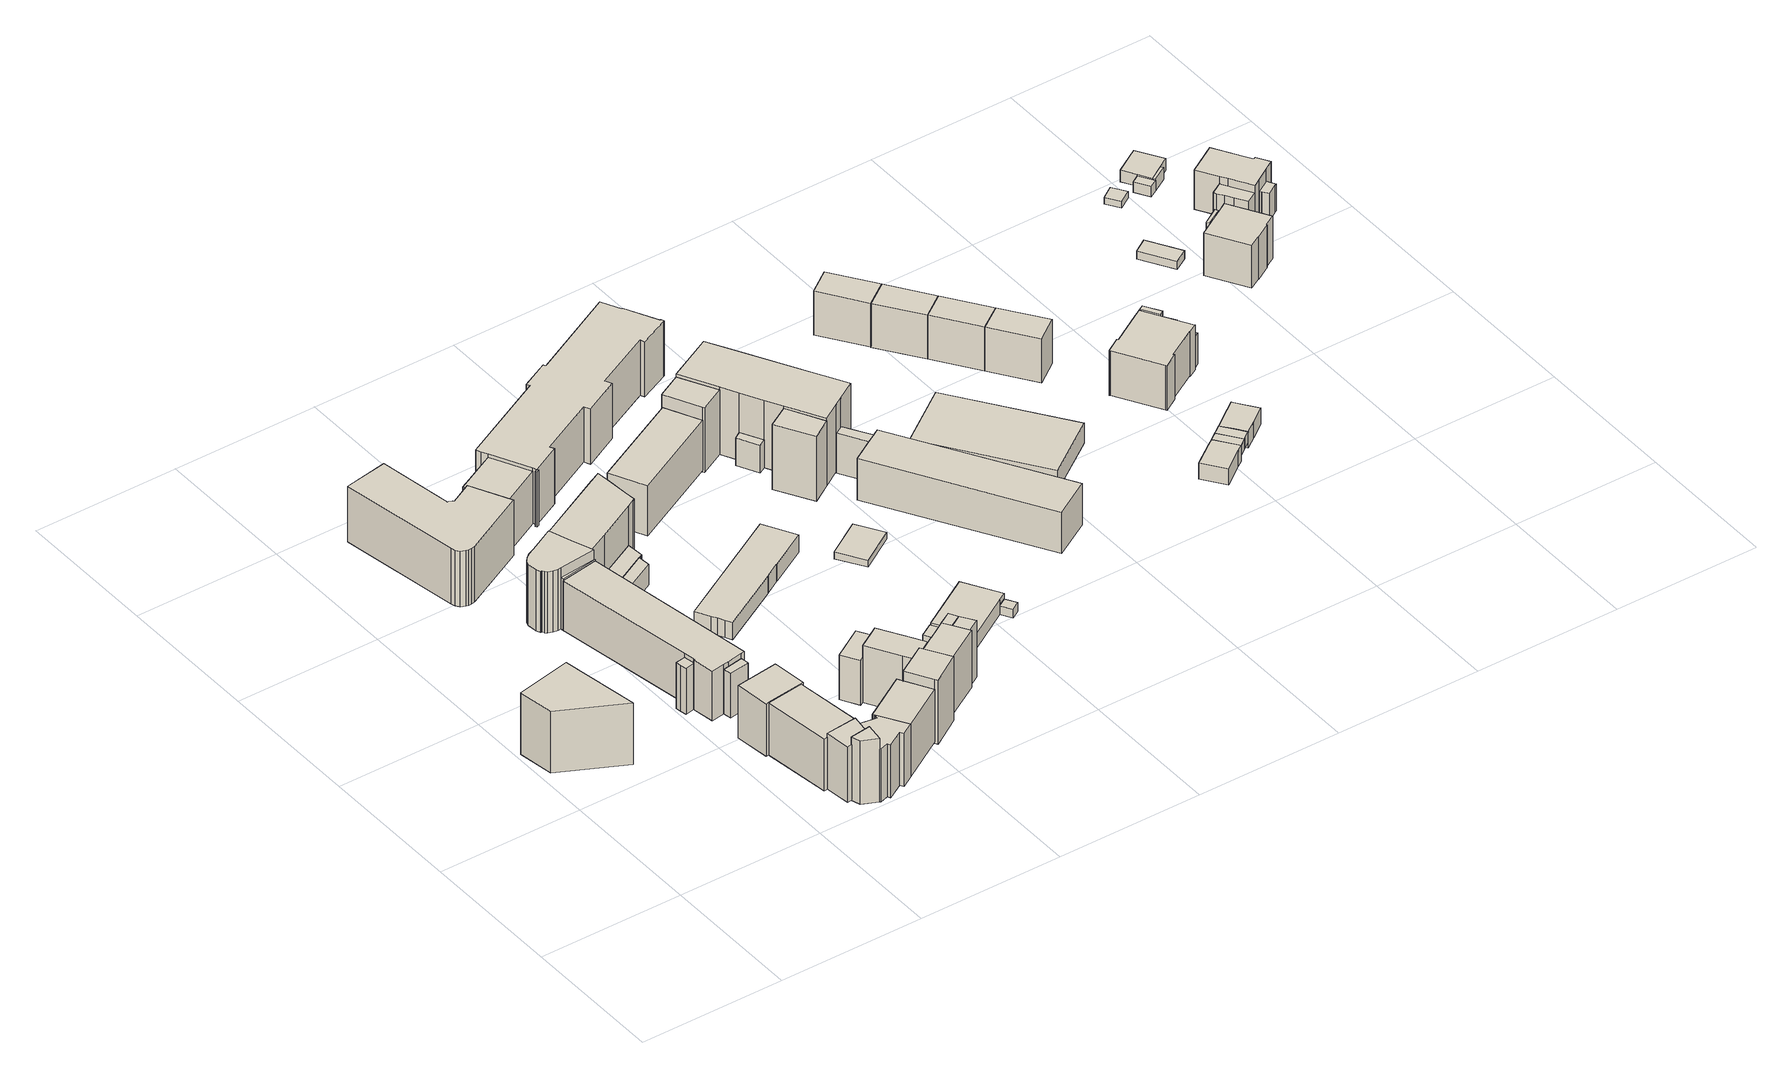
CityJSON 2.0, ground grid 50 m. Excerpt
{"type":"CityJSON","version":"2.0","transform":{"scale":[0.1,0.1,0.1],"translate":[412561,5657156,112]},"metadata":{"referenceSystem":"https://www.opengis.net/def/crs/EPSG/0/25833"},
"CityObjects":{
"building1":{"type":"Building","attributes":{"name":"Bürgerbüro Neustadt","Dachtyp_tdc":"tdcPolyFlatRoof","Gemeindeschluessel":14612000,"Dachneigung":0,"QualitaetDacherkennung":66,"Geometrietyp2DReferenz":"3000","measuredHeight":22.6,"function":"31001_3010","roofType":"1000"},"geometry":[{"type":"Solid","lod":"1","boundaries":[[[[0,1,2,3]],[[4,5,6,7]],[[3,5,4,0]],[[2,6,5,3]],[[1,7,6,2]],[[0,4,7,1]]]]}]},
"building2":{"type":"Building","attributes":{"Gemeindeschluessel":14612000,"Geometrietyp2DReferenz":"3000","function":"31001_9998","roofType":"9999"},"children":["building2-1","building2-2","building2-3"]},
"building2-1":{"type":"BuildingPart","attributes":{"Dachtyp_tdc":"tdcGableRoof","Dachneigung":35.95,"QualitaetDacherkennung":38,"Geometrietyp2DReferenz":"3000","measuredHeight":17.67,"roofType":"3100"},"parents":["building2"],"geometry":[{"type":"Solid","lod":"1","boundaries":[[[[8,9,10,11]],[[12,13,14,15]],[[11,13,12,8]],[[10,14,13,11]],[[9,15,14,10]],[[8,12,15,9]]]]}]},
"building2-2":{"type":"BuildingPart","attributes":{"Dachtyp_tdc":"tdcGableRoof","Dachneigung":37.04,"QualitaetDacherkennung":91,"Geometrietyp2DReferenz":"3000","measuredHeight":20.72,"roofType":"3100"},"parents":["building2"],"geometry":[{"type":"Solid","lod":"1","boundaries":[[[[16,17,18,19,20,21,22,23,24,25,26,27]],[[28,29,30,31,32,33,34,35,36,12,37,15]],[[27,29,28,16]],[[26,30,29,27]],[[25,31,30,26]],[[24,32,31,25]],[[23,33,32,24]],[[22,34,33,23]],[[21,35,34,22]],[[20,36,35,21]],[[19,12,36,20]],[[18,37,12,19]],[[17,15,37,18]],[[16,28,15,17]]]]}]},
"building2-3":{"type":"BuildingPart","attributes":{"Dachtyp_tdc":"tdcGableRoof","Dachneigung":38.49,"QualitaetDacherkennung":58,"Geometrietyp2DReferenz":"3000","measuredHeight":17.67,"roofType":"3100"},"parents":["building2"],"geometry":[{"type":"Solid","lod":"1","boundaries":[[[[38,39,40,41,42,43,44]],[[45,46,47,31,48,30,29]],[[44,46,45,38]],[[43,47,46,44]],[[42,31,47,43]],[[41,48,31,42]],[[40,30,48,41]],[[39,29,30,40]],[[38,45,29,39]]]]}]},
"building3":{"type":"Building","attributes":{"name":"Generalzolldirektion Service-Center Dresden","Gemeindeschluessel":14612000,"Geometrietyp2DReferenz":"3000","function":"31001_3010","roofType":"9999"},"children":["building3-1","building3-2","building3-3","building3-4","building3-5","building3-6"]},
"building3-1":{"type":"BuildingPart","attributes":{"Dachtyp_tdc":"tdcPolyFlatRoof","Dachneigung":0,"QualitaetDacherkennung":36,"Geometrietyp2DReferenz":"3000","measuredHeight":19.35,"roofType":"1000"},"parents":["building3"],"geometry":[{"type":"Solid","lod":"1","boundaries":[[[[49,50,51,52,53,54,55,56,57,58]],[[59,60,61,62,63,64,65,66,67,68]],[[58,60,59,49]],[[57,61,60,58]],[[56,62,61,57]],[[55,63,62,56]],[[54,64,63,55]],[[53,65,64,54]],[[52,66,65,53]],[[51,67,66,52]],[[50,68,67,51]],[[49,59,68,50]]]]}]},
"building3-2":{"type":"BuildingPart","attributes":{"Dachtyp_tdc":"tdcPolyFlatRoof","Dachneigung":0,"QualitaetDacherkennung":64,"Geometrietyp2DReferenz":"3000","measuredHeight":19.29,"roofType":"1000"},"parents":["building3"],"geometry":[{"type":"Solid","lod":"1","boundaries":[[[[69,70,71,72]],[[73,74,75,76]],[[72,74,73,69]],[[71,75,74,72]],[[70,76,75,71]],[[69,73,76,70]]]]}]},
"building3-3":{"type":"BuildingPart","attributes":{"Dachtyp_tdc":"tdcHipRoof","Dachneigung":21.98,"QualitaetDacherkennung":13,"Geometrietyp2DReferenz":"3000","measuredHeight":22.04,"roofType":"3200"},"parents":["building3"],"geometry":[{"type":"Solid","lod":"1","boundaries":[[[[77,78,79,80]],[[81,82,83,84]],[[80,82,81,77]],[[79,83,82,80]],[[78,84,83,79]],[[77,81,84,78]]]]}]},
"building3-4":{"type":"BuildingPart","attributes":{"Dachtyp_tdc":"tdcFreeFormRoof","Dachneigung":44.46,"QualitaetDacherkennung":22,"Geometrietyp2DReferenz":"3000","measuredHeight":24.82,"roofType":"5000"},"parents":["building3"],"geometry":[{"type":"Solid","lod":"1","boundaries":[[[[85,86,87,88]],[[81,62,89,90]],[[88,62,81,85]],[[87,89,62,88]],[[86,90,89,87]],[[85,81,90,86]]]]}]},
"building3-5":{"type":"BuildingPart","attributes":{"Dachtyp_tdc":"tdcPolyFlatRoof","Dachneigung":0,"QualitaetDacherkennung":72,"Geometrietyp2DReferenz":"3000","measuredHeight":19.22,"roofType":"1000"},"parents":["building3"],"geometry":[{"type":"Solid","lod":"1","boundaries":[[[[91,92,93,94]],[[95,96,97,98]],[[94,96,95,91]],[[93,97,96,94]],[[92,98,97,93]],[[91,95,98,92]]]]}]},
"building3-6":{"type":"BuildingPart","attributes":{"Dachtyp_tdc":"tdcPolyFlatRoof","Dachneigung":0,"QualitaetDacherkennung":60,"Geometrietyp2DReferenz":"3000","measuredHeight":19.32,"roofType":"1000"},"parents":["building3"],"geometry":[{"type":"Solid","lod":"1","boundaries":[[[[99,100,101,102]],[[103,104,105,66]],[[102,104,103,99]],[[101,105,104,102]],[[100,66,105,101]],[[99,103,66,100]]]]}]},
"building4":{"type":"Building","attributes":{"Dachtyp_tdc":"tdcFreeFormRoof","Gemeindeschluessel":14612000,"Dachneigung":13.2,"QualitaetDacherkennung":61,"Geometrietyp2DReferenz":"3000","measuredHeight":21.51,"function":"31001_9998","roofType":"5000"},"geometry":[{"type":"Solid","lod":"1","boundaries":[[[[106,107,108,109,110,111,112,113,114,115,116,117,118,119,120]],[[121,122,123,124,125,126,127,128,129,130,131,132,133,134,135]],[[120,122,121,106]],[[119,123,122,120]],[[118,124,123,119]],[[117,125,124,118]],[[116,126,125,117]],[[115,127,126,116]],[[114,128,127,115]],[[113,129,128,114]],[[112,130,129,113]],[[111,131,130,112]],[[110,132,131,111]],[[109,133,132,110]],[[108,134,133,109]],[[107,135,134,108]],[[106,121,135,107]]]]}]},
"building5":{"type":"Building","attributes":{"Gemeindeschluessel":14612000,"Geometrietyp2DReferenz":"3000","function":"31001_9998","roofType":"9999"},"children":["building5-1","building5-2","building5-3","building5-4","building5-5"]},
"building5-1":{"type":"BuildingPart","attributes":{"Dachtyp_tdc":"tdcFreeFormRoof","Dachneigung":33.37,"QualitaetDacherkennung":7,"Geometrietyp2DReferenz":"3000","measuredHeight":23.67,"roofType":"5000"},"parents":["building5"],"geometry":[{"type":"Solid","lod":"1","boundaries":[[[[136,137,138,139,140,141,142,143,144,145,146,147,148,149,150,151,152,153,154]],[[155,156,157,158,159,160,161,162,163,164,165,166,167,168,169,170,171,172,173]],[[154,156,155,136]],[[153,157,156,154]],[[152,158,157,153]],[[151,159,158,152]],[[150,160,159,151]],[[149,161,160,150]],[[148,162,161,149]],[[147,163,162,148]],[[146,164,163,147]],[[145,165,164,146]],[[144,166,165,145]],[[143,167,166,144]],[[142,168,167,143]],[[141,169,168,142]],[[140,170,169,141]],[[139,171,170,140]],[[138,172,171,139]],[[137,173,172,138]],[[136,155,173,137]]]]}]},
"building5-2":{"type":"BuildingPart","attributes":{"Dachtyp_tdc":"tdcPolyFlatRoof","Dachneigung":0,"QualitaetDacherkennung":54,"Geometrietyp2DReferenz":"3000","measuredHeight":7.52,"roofType":"1000"},"parents":["building5"],"geometry":[{"type":"Solid","lod":"1","boundaries":[[[[174,175,176,177,178,179,180]],[[181,182,183,184,185,186,187]],[[180,182,181,174]],[[179,183,182,180]],[[178,184,183,179]],[[177,185,184,178]],[[176,186,185,177]],[[175,187,186,176]],[[174,181,187,175]]]]}]},
"building5-3":{"type":"BuildingPart","attributes":{"Dachtyp_tdc":"tdcFreeFormRoof","Dachneigung":81.14,"QualitaetDacherkennung":28,"Geometrietyp2DReferenz":"3000","measuredHeight":20.85,"roofType":"5000"},"parents":["building5"],"geometry":[{"type":"Solid","lod":"1","boundaries":[[[[188,189,190,191]],[[173,192,193,155]],[[191,192,173,188]],[[190,193,192,191]],[[189,155,193,190]],[[188,173,155,189]]]]}]},
"building5-4":{"type":"BuildingPart","attributes":{"Dachtyp_tdc":"tdcCutGableRoof","Dachneigung":0.195,"QualitaetDacherkennung":75,"Geometrietyp2DReferenz":"3000","measuredHeight":23.98,"roofType":"9999"},"parents":["building5"],"geometry":[{"type":"Solid","lod":"1","boundaries":[[[[194,195,196,197,198,199,200,201,202,203,204,205,206,207]],[[170,208,209,210,211,212,213,214,184,183,182,172,215,216]],[[207,208,170,194]],[[206,209,208,207]],[[205,210,209,206]],[[204,211,210,205]],[[203,212,211,204]],[[202,213,212,203]],[[201,214,213,202]],[[200,184,214,201]],[[199,183,184,200]],[[198,182,183,199]],[[197,172,182,198]],[[196,215,172,197]],[[195,216,215,196]],[[194,170,216,195]]]]}]},
"building5-5":{"type":"BuildingPart","attributes":{"Dachtyp_tdc":"tdcPolyFlatRoof","Dachneigung":0,"QualitaetDacherkennung":54,"Geometrietyp2DReferenz":"3000","measuredHeight":7.53,"roofType":"1000"},"parents":["building5"],"geometry":[{"type":"Solid","lod":"1","boundaries":[[[[217,218,219,220]],[[187,221,222,181]],[[220,221,187,217]],[[219,222,221,220]],[[218,181,222,219]],[[217,187,181,218]]]]}]},
"building6":{"type":"Building","attributes":{"Dachtyp_tdc":"tdcFreeFormRoof","Gemeindeschluessel":14612000,"Dachneigung":44.96,"QualitaetDacherkennung":65,"Geometrietyp2DReferenz":"3000","measuredHeight":22.36,"function":"31001_9998","roofType":"5000"},"geometry":[{"type":"Solid","lod":"1","boundaries":[[[[223,224,225,226,227,228,229,230,231]],[[232,233,234,235,126,236,237,238,239]],[[231,233,232,223]],[[230,234,233,231]],[[229,235,234,230]],[[228,126,235,229]],[[227,236,126,228]],[[226,237,236,227]],[[225,238,237,226]],[[224,239,238,225]],[[223,232,239,224]]]]}]},
"building7":{"type":"Building","attributes":{"name":"Generalzolldirektion Service-Center Dresden","Gemeindeschluessel":14612000,"Geometrietyp2DReferenz":"3000","function":"31001_3010","roofType":"9999"},"children":["building7-1","building7-2","building7-3","building7-4","building7-5","building7-6","building7-7","building7-8"]},
"building7-1":{"type":"BuildingPart","attributes":{"Dachtyp_tdc":"tdcPolyFlatRoof","Dachneigung":0,"QualitaetDacherkennung":52,"Geometrietyp2DReferenz":"3000","measuredHeight":14.76,"roofType":"1000"},"parents":["building7"],"geometry":[{"type":"Solid","lod":"1","boundaries":[[[[240,241,242,243]],[[244,245,246,247]],[[243,245,244,240]],[[242,246,245,243]],[[241,247,246,242]],[[240,244,247,241]]]]}]},
"building7-2":{"type":"BuildingPart","attributes":{"Dachtyp_tdc":"tdcHipRoof","Dachneigung":26.77,"QualitaetDacherkennung":37,"Geometrietyp2DReferenz":"3000","measuredHeight":17.56,"roofType":"3200"},"parents":["building7"],"geometry":[{"type":"Solid","lod":"1","boundaries":[[[[248,249,250,251,252,253,254]],[[255,256,257,258,259,260,261]],[[253,256,255,254]],[[252,257,256,253]],[[251,258,257,252]],[[250,259,258,251]],[[249,260,259,250]],[[248,261,260,249]],[[254,255,261,248]]]]}]},
"building7-3":{"type":"BuildingPart","attributes":{"Dachtyp_tdc":"tdcPolyFlatRoof","Dachneigung":16.72,"QualitaetDacherkennung":29,"Geometrietyp2DReferenz":"3000","measuredHeight":11.01,"roofType":"2100"},"parents":["building7"],"geometry":[{"type":"Solid","lod":"1","boundaries":[[[[262,263,264,265]],[[266,267,268,269]],[[265,267,266,262]],[[264,268,267,265]],[[263,269,268,264]],[[262,266,269,263]]]]}]},
"building7-4":{"type":"BuildingPart","attributes":{"Dachtyp_tdc":"tdcTentRoof","Dachneigung":30.66,"QualitaetDacherkennung":52,"Geometrietyp2DReferenz":"3000","measuredHeight":25.21,"roofType":"3500"},"parents":["building7"],"geometry":[{"type":"Solid","lod":"1","boundaries":[[[[270,271,272,273,274,275,276]],[[277,278,279,269,280,281,282]],[[276,278,277,270]],[[275,279,278,276]],[[274,269,279,275]],[[273,280,269,274]],[[272,281,280,273]],[[271,282,281,272]],[[270,277,282,271]]]]}]},
"building7-5":{"type":"BuildingPart","attributes":{"Dachtyp_tdc":"tdcHipAndGableRoof","Dachneigung":36.23,"QualitaetDacherkennung":74,"Geometrietyp2DReferenz":"3000","measuredHeight":22.62,"roofType":"5000"},"parents":["building7"],"geometry":[{"type":"Solid","lod":"1","boundaries":[[[[283,284,285,286,287,288]],[[267,255,261,289,290,268]],[[288,255,267,283]],[[287,261,255,288]],[[286,289,261,287]],[[285,290,289,286]],[[284,268,290,285]],[[283,267,268,284]]]]}]},
"building7-6":{"type":"BuildingPart","attributes":{"Dachtyp_tdc":"tdcGableRoof","Dachneigung":37.11,"QualitaetDacherkennung":62,"Geometrietyp2DReferenz":"3000","measuredHeight":22.61,"roofType":"3100"},"parents":["building7"],"geometry":[{"type":"Solid","lod":"1","boundaries":[[[[291,292,293,294,295,296,297,298,299,300,301,302]],[[303,304,244,305,306,307,308,309,281,310,280,311]],[[302,304,303,291]],[[301,244,304,302]],[[300,305,244,301]],[[299,306,305,300]],[[298,307,306,299]],[[297,308,307,298]],[[296,309,308,297]],[[295,281,309,296]],[[294,310,281,295]],[[293,280,310,294]],[[292,311,280,293]],[[291,303,311,292]]]]}]},
"building7-7":{"type":"BuildingPart","attributes":{"Dachtyp_tdc":"tdcPolyFlatRoof","Dachneigung":17.55,"QualitaetDacherkennung":34,"Geometrietyp2DReferenz":"3000","measuredHeight":18.71,"roofType":"2100"},"parents":["building7"],"geometry":[{"type":"Solid","lod":"1","boundaries":[[[[312,313,314,315]],[[289,316,311,290]],[[315,316,289,312]],[[314,311,316,315]],[[313,290,311,314]],[[312,289,290,313]]]]}]},
"building7-8":{"type":"BuildingPart","attributes":{"Dachtyp_tdc":"tdcPolyFlatRoof","Dachneigung":35.28,"QualitaetDacherkennung":44,"Geometrietyp2DReferenz":"3000","measuredHeight":22.08,"roofType":"2100"},"parents":["building7"],"geometry":[{"type":"Solid","lod":"1","boundaries":[[[[317,318,319,320,321]],[[305,247,322,323,306]],[[321,247,305,317]],[[320,322,247,321]],[[319,323,322,320]],[[318,306,323,319]],[[317,305,306,318]]]]}]},
"building8":{"type":"Building","attributes":{"Dachtyp_tdc":"tdcPolyFlatRoof","Gemeindeschluessel":14612000,"Dachneigung":2.82,"QualitaetDacherkennung":80,"Geometrietyp2DReferenz":"3000","measuredHeight":6.69,"function":"31001_9998","roofType":"2100"},"geometry":[{"type":"Solid","lod":"1","boundaries":[[[[324,325,326,327,328,329,330,331,332,333,334]],[[335,336,337,338,339,340,341,342,343,344,345]],[[334,336,335,324]],[[333,337,336,334]],[[332,338,337,333]],[[331,339,338,332]],[[330,340,339,331]],[[329,341,340,330]],[[328,342,341,329]],[[327,343,342,328]],[[326,344,343,327]],[[325,345,344,326]],[[324,335,345,325]]]]}]},
"building9":{"type":"Building","attributes":{"name":"Generalzolldirektion Service-Center Dresden","Dachtyp_tdc":"tdcPolyFlatRoof","Gemeindeschluessel":14612000,"Dachneigung":34.69,"QualitaetDacherkennung":41,"Geometrietyp2DReferenz":"3000","measuredHeight":22.48,"function":"31001_3010","roofType":"2100"},"geometry":[{"type":"Solid","lod":"1","boundaries":[[[[299,297,346,347]],[[348,349,350,351]],[[347,349,348,299]],[[346,350,349,347]],[[297,351,350,346]],[[299,348,351,297]]]]}]},
"building10":{"type":"Building","attributes":{"name":"Romain-Rolland-Gymnasium Dresden","Dachtyp_tdc":"tdcPolyFlatRoof","Gemeindeschluessel":14612000,"Dachneigung":0,"QualitaetDacherkennung":54,"Geometrietyp2DReferenz":"3000","measuredHeight":18.32,"function":"31001_3021","roofType":"1000"},"geometry":[{"type":"Solid","lod":"1","boundaries":[[[[352,353,354,355]],[[356,357,358,359]],[[355,357,356,352]],[[354,358,357,355]],[[353,359,358,354]],[[352,356,359,353]]]]}]},
"building11":{"type":"Building","attributes":{"Gemeindeschluessel":14612000,"Geometrietyp2DReferenz":"3000","function":"31001_9998","roofType":"9999"},"children":["building11-1","building11-2","building11-3"]},
"building11-1":{"type":"BuildingPart","attributes":{"Dachtyp_tdc":"tdcPolyFlatRoof","Dachneigung":3.77,"QualitaetDacherkennung":84,"Geometrietyp2DReferenz":"3000","measuredHeight":5.41,"roofType":"2100"},"parents":["building11"],"geometry":[{"type":"Solid","lod":"1","boundaries":[[[[360,361,362,363,364]],[[365,366,367,368,369]],[[364,366,365,360]],[[363,367,366,364]],[[362,368,367,363]],[[361,369,368,362]],[[360,365,369,361]]]]}]},
"building11-2":{"type":"BuildingPart","attributes":{"Dachtyp_tdc":"tdcPolyFlatRoof","Dachneigung":0,"QualitaetDacherkennung":78,"Geometrietyp2DReferenz":"3000","measuredHeight":3.14,"roofType":"1000"},"parents":["building11"],"geometry":[{"type":"Solid","lod":"1","boundaries":[[[[370,371,372,373,374]],[[375,376,377,378,379]],[[374,376,375,370]],[[373,377,376,374]],[[372,378,377,373]],[[371,379,378,372]],[[370,375,379,371]]]]}]},
"building11-3":{"type":"BuildingPart","attributes":{"Dachtyp_tdc":"tdcPolyFlatRoof","Dachneigung":4.05,"QualitaetDacherkennung":89,"Geometrietyp2DReferenz":"3000","measuredHeight":5.77,"roofType":"2100"},"parents":["building11"],"geometry":[{"type":"Solid","lod":"1","boundaries":[[[[380,381,382,383,384,385,386]],[[378,377,366,365,387,388,379]],[[386,377,378,380]],[[385,366,377,386]],[[384,365,366,385]],[[383,387,365,384]],[[382,388,387,383]],[[381,379,388,382]],[[380,378,379,381]]]]}]},
"building12":{"type":"Building","attributes":{"name":"Berufliches Schulzentrum Prof. Dr. Zeigner","Dachtyp_tdc":"tdcFreeFormRoof","Gemeindeschluessel":14612000,"Dachneigung":44.68,"QualitaetDacherkennung":69,"Geometrietyp2DReferenz":"3000","measuredHeight":25.95,"function":"31001_3021","roofType":"5000"},"geometry":[{"type":"Solid","lod":"1","boundaries":[[[[389,390,391,392,393,394,395,396,397,398,399,400,401,402,403,404,405,406,407,408,409,410,411,412,413,414,415,416]],[[417,418,419,420,421,422,423,424,425,426,427,428,429,430,431,432,433,434,435,436,437,438,439,440,441,442,443,444]],[[416,418,417,389]],[[415,419,418,416]],[[414,420,419,415]],[[413,421,420,414]],[[412,422,421,413]],[[411,423,422,412]],[[410,424,423,411]],[[409,425,424,410]],[[408,426,425,409]],[[407,427,426,408]],[[406,428,427,407]],[[405,429,428,406]],[[404,430,429,405]],[[403,431,430,404]],[[402,432,431,403]],[[401,433,432,402]],[[400,434,433,401]],[[399,435,434,400]],[[398,436,435,399]],[[397,437,436,398]],[[396,438,437,397]],[[395,439,438,396]],[[394,440,439,395]],[[393,441,440,394]],[[392,442,441,393]],[[391,443,442,392]],[[390,444,443,391]],[[389,417,444,390]]]]}]},
"building13":{"type":"Building","attributes":{"Dachtyp_tdc":"tdcPolyFlatRoof","Gemeindeschluessel":14612000,"Dachneigung":0,"QualitaetDacherkennung":80,"Geometrietyp2DReferenz":"3000","measuredHeight":2.47,"function":"31001_2463","roofType":"1000"},"geometry":[{"type":"Solid","lod":"1","boundaries":[[[[445,446,447,448]],[[449,450,451,452]],[[448,450,449,445]],[[447,451,450,448]],[[446,452,451,447]],[[445,449,452,446]]]]}]},
"building14":{"type":"Building","attributes":{"name":"Romain-Rolland-Gymnasium Dresden","Gemeindeschluessel":14612000,"Geometrietyp2DReferenz":"3000","function":"31001_3021","roofType":"9999"},"children":["building14-1","building14-2","building14-3","building14-4","building14-5","building14-6"]},
"building14-1":{"type":"BuildingPart","attributes":{"Dachtyp_tdc":"tdcHipRoof","Dachneigung":41.03,"QualitaetDacherkennung":31,"Geometrietyp2DReferenz":"3000","measuredHeight":26.19,"roofType":"3200"},"parents":["building14"],"geometry":[{"type":"Solid","lod":"1","boundaries":[[[[453,454,455,456,457]],[[458,459,460,461,462]],[[457,459,458,453]],[[456,460,459,457]],[[455,461,460,456]],[[454,462,461,455]],[[453,458,462,454]]]]}]},
"building14-2":{"type":"BuildingPart","attributes":{"Dachtyp_tdc":"tdcPolyFlatRoof","Dachneigung":0,"QualitaetDacherkennung":41,"Geometrietyp2DReferenz":"3000","measuredHeight":10.12,"roofType":"1000"},"parents":["building14"],"geometry":[{"type":"Solid","lod":"1","boundaries":[[[[463,464,465,466]],[[467,468,469,470]],[[466,468,467,463]],[[465,469,468,466]],[[464,470,469,465]],[[463,467,470,464]]]]}]},
"building14-3":{"type":"BuildingPart","attributes":{"Dachtyp_tdc":"tdcHipRoof","Dachneigung":40.3,"QualitaetDacherkennung":26,"Geometrietyp2DReferenz":"3000","measuredHeight":25.97,"roofType":"3200"},"parents":["building14"],"geometry":[{"type":"Solid","lod":"1","boundaries":[[[[471,472,473,474]],[[475,476,477,478]],[[474,476,475,471]],[[473,477,476,474]],[[472,478,477,473]],[[471,475,478,472]]]]}]},
"building14-4":{"type":"BuildingPart","attributes":{"Dachtyp_tdc":"tdcFreeFormRoof","Dachneigung":34,"QualitaetDacherkennung":29,"Geometrietyp2DReferenz":"3000","measuredHeight":27.84,"roofType":"5000"},"parents":["building14"],"geometry":[{"type":"Solid","lod":"1","boundaries":[[[[479,480,481,482,483,484,485,486,487,488,489,490,491]],[[492,493,494,495,496,477,476,467,470,462,461,497,498]],[[491,492,498,479]],[[490,493,492,491]],[[489,494,493,490]],[[488,495,494,489]],[[487,496,495,488]],[[486,477,496,487]],[[485,476,477,486]],[[484,467,476,485]],[[483,470,467,484]],[[482,462,470,483]],[[481,461,462,482]],[[480,497,461,481]],[[479,498,497,480]]]]}]},
"building14-5":{"type":"BuildingPart","attributes":{"Dachtyp_tdc":"tdcPolyFlatRoof","Dachneigung":0,"QualitaetDacherkennung":53,"Geometrietyp2DReferenz":"3000","measuredHeight":15.01,"roofType":"1000"},"parents":["building14"],"geometry":[{"type":"Solid","lod":"1","boundaries":[[[[499,500,501,502]],[[503,504,505,506]],[[502,504,503,499]],[[501,505,504,502]],[[500,506,505,501]],[[499,503,506,500]]]]}]},
"building14-6":{"type":"BuildingPart","attributes":{"Dachtyp_tdc":"tdcPolyFlatRoof","Dachneigung":0,"QualitaetDacherkennung":40,"Geometrietyp2DReferenz":"3000","measuredHeight":15.3,"roofType":"1000"},"parents":["building14"],"geometry":[{"type":"Solid","lod":"1","boundaries":[[[[507,508,509,510,511,512,513]],[[505,514,493,492,498,515,506]],[[513,505,506,507]],[[512,514,505,513]],[[511,493,514,512]],[[510,492,493,511]],[[509,498,492,510]],[[508,515,498,509]],[[507,506,515,508]]]]}]},
"building15":{"type":"Building","attributes":{"name":"Romain-Rolland-Gymnasium Dresden","Gemeindeschluessel":14612000,"Geometrietyp2DReferenz":"3000","function":"31001_3021","roofType":"9999"},"children":["building15-1","building15-2"]},
"building15-1":{"type":"BuildingPart","attributes":{"Dachtyp_tdc":"tdcPolyFlatRoof","Dachneigung":0,"QualitaetDacherkennung":73,"Geometrietyp2DReferenz":"3000","measuredHeight":15.2,"roofType":"1000"},"parents":["building15"],"geometry":[{"type":"Solid","lod":"1","boundaries":[[[[516,517,518,519,520,521,522]],[[523,524,525,526,527,528,529]],[[522,524,523,516]],[[521,525,524,522]],[[520,526,525,521]],[[519,527,526,520]],[[518,528,527,519]],[[517,529,528,518]],[[516,523,529,517]]]]}]},
"building15-2":{"type":"BuildingPart","attributes":{"Dachtyp_tdc":"tdcPolyFlatRoof","Dachneigung":0,"QualitaetDacherkennung":60,"Geometrietyp2DReferenz":"3000","measuredHeight":14.73,"roofType":"1000"},"parents":["building15"],"geometry":[{"type":"Solid","lod":"1","boundaries":[[[[530,531,532,533,534]],[[535,527,526,525,536]],[[534,527,535,530]],[[533,526,527,534]],[[532,525,526,533]],[[531,536,525,532]],[[530,535,536,531]]]]}]},
"building16":{"type":"Building","attributes":{"Dachtyp_tdc":"tdcPolyFlatRoof","Gemeindeschluessel":14612000,"Dachneigung":0,"QualitaetDacherkennung":91,"Geometrietyp2DReferenz":"3000","measuredHeight":7.46,"function":"31001_3211","roofType":"1000"},"geometry":[{"type":"Solid","lod":"1","boundaries":[[[[537,538,539,540]],[[541,542,543,544]],[[540,542,541,537]],[[539,543,542,540]],[[538,544,543,539]],[[537,541,544,538]]]]}]},
"building17":{"type":"Building","attributes":{"Dachtyp_tdc":"tdcPolyFlatRoof","Gemeindeschluessel":14612000,"Dachneigung":0,"QualitaetDacherkennung":87,"Geometrietyp2DReferenz":"3000","measuredHeight":16.06,"function":"31001_9998","roofType":"1000"},"geometry":[{"type":"Solid","lod":"1","boundaries":[[[[545,546,547,548]],[[549,550,551,552]],[[548,550,549,545]],[[547,551,550,548]],[[546,552,551,547]],[[545,549,552,546]]]]}]},
"building18":{"type":"Building","attributes":{"Dachtyp_tdc":"tdcPolyFlatRoof","Gemeindeschluessel":14612000,"Dachneigung":0,"QualitaetDacherkennung":90,"Geometrietyp2DReferenz":"3000","measuredHeight":16.16,"function":"31001_9998","roofType":"1000"},"geometry":[{"type":"Solid","lod":"1","boundaries":[[[[553,554,547,546]],[[555,556,557,558]],[[546,556,555,553]],[[547,557,556,546]],[[554,558,557,547]],[[553,555,558,554]]]]}]},
"building19":{"type":"Building","attributes":{"Dachtyp_tdc":"tdcPolyFlatRoof","Gemeindeschluessel":14612000,"Dachneigung":0,"QualitaetDacherkennung":83,"Geometrietyp2DReferenz":"3000","measuredHeight":16.15,"function":"31001_9998","roofType":"1000"},"geometry":[{"type":"Solid","lod":"1","boundaries":[[[[559,560,554,553]],[[561,555,558,562]],[[553,555,561,559]],[[554,558,555,553]],[[560,562,558,554]],[[559,561,562,560]]]]}]},
"building20":{"type":"Building","attributes":{"Dachtyp_tdc":"tdcPolyFlatRoof","Gemeindeschluessel":14612000,"Dachneigung":0,"QualitaetDacherkennung":76,"Geometrietyp2DReferenz":"3000","measuredHeight":16.19,"function":"31001_9998","roofType":"1000"},"geometry":[{"type":"Solid","lod":"1","boundaries":[[[[563,564,560,559]],[[565,561,562,566]],[[559,561,565,563]],[[560,562,561,559]],[[564,566,562,560]],[[563,565,566,564]]]]}]},
"building21":{"type":"Building","attributes":{"Gemeindeschluessel":14612000,"QualitaetDacherkennung":100,"Geometrietyp2DReferenz":"3000","function":"31001_9998","roofType":"9999"},"children":["building21-1","building21-2","building21-3","building21-4"]},
"building21-1":{"type":"BuildingPart","attributes":{"Dachtyp_tdc":"tdcHipAndGableRoof","Dachneigung":46.95,"QualitaetDacherkennung":100,"Geometrietyp2DReferenz":"3000","measuredHeight":8.37,"roofType":"5000"},"parents":["building21"],"geometry":[{"type":"Solid","lod":"1","boundaries":[[[[567,568,569,570,571,572,573,574]],[[575,576,577,578,579,580,581,582]],[[574,576,575,567]],[[573,577,576,574]],[[572,578,577,573]],[[571,579,578,572]],[[570,580,579,571]],[[569,581,580,570]],[[568,582,581,569]],[[567,575,582,568]]]]}]},
"building21-2":{"type":"BuildingPart","attributes":{"Dachtyp_tdc":"tdcGableRoof","Dachneigung":46.94,"QualitaetDacherkennung":100,"Geometrietyp2DReferenz":"3000","measuredHeight":5.18,"roofType":"3100"},"parents":["building21"],"geometry":[{"type":"Solid","lod":"1","boundaries":[[[[583,584,567,574,573,585,586,587]],[[588,589,590,591,592,593,594,595]],[[587,589,588,583]],[[586,590,589,587]],[[585,591,590,586]],[[573,592,591,585]],[[574,593,592,573]],[[567,594,593,574]],[[584,595,594,567]],[[583,588,595,584]]]]}]},
"building21-3":{"type":"BuildingPart","attributes":{"Dachtyp_tdc":"tdcHipAndGableRoof","Dachneigung":46.94,"QualitaetDacherkennung":100,"Geometrietyp2DReferenz":"3000","measuredHeight":8.25,"roofType":"5000"},"parents":["building21"],"geometry":[{"type":"Solid","lod":"1","boundaries":[[[[596,597,598,599,600,601,602]],[[603,604,605,606,607,608,609]],[[602,604,603,596]],[[601,605,604,602]],[[600,606,605,601]],[[599,607,606,600]],[[598,608,607,599]],[[597,609,608,598]],[[596,603,609,597]]]]}]},
"building21-4":{"type":"BuildingPart","attributes":{"Dachtyp_tdc":"tdcGableRoof","Dachneigung":46.94,"QualitaetDacherkennung":100,"Geometrietyp2DReferenz":"3000","measuredHeight":5.18,"roofType":"3100"},"parents":["building21"],"geometry":[{"type":"Solid","lod":"1","boundaries":[[[[596,602,583,587,586,597]],[[610,611,590,589,588,612]],[[597,611,610,596]],[[586,590,611,597]],[[587,589,590,586]],[[583,588,589,587]],[[602,612,588,583]],[[596,610,612,602]]]]}]},
"building22":{"type":"Building","attributes":{"Gemeindeschluessel":14612000,"Geometrietyp2DReferenz":"3000","function":"31001_9998","roofType":"9999"},"children":["building22-1","building22-2","building22-3"]},
"building22-1":{"type":"BuildingPart","attributes":{"Dachtyp_tdc":"tdcPolyFlatRoof","Dachneigung":26.51,"QualitaetDacherkennung":33,"Geometrietyp2DReferenz":"3000","measuredHeight":17.27,"roofType":"2100"},"parents":["building22"],"geometry":[{"type":"Solid","lod":"1","boundaries":[[[[613,614,615,616,617,618,619,620]],[[621,622,623,624,625,626,627,628]],[[620,622,621,613]],[[619,623,622,620]],[[618,624,623,619]],[[617,625,624,618]],[[616,626,625,617]],[[615,627,626,616]],[[614,628,627,615]],[[613,621,628,614]]]]}]},
"building22-2":{"type":"BuildingPart","attributes":{"Dachtyp_tdc":"tdcCutTentRoof","Dachneigung":22.36,"QualitaetDacherkennung":49,"Geometrietyp2DReferenz":"3000","measuredHeight":17.91,"roofType":"9999"},"parents":["building22"],"geometry":[{"type":"Solid","lod":"1","boundaries":[[[[629,630,631,632,633,634,635,636,637,638,639,640,641,642,643]],[[644,645,646,647,648,649,650,651,652,653,654,622,621,655,656]],[[643,645,644,629]],[[642,646,645,643]],[[641,647,646,642]],[[640,648,647,641]],[[639,649,648,640]],[[638,650,649,639]],[[637,651,650,638]],[[636,652,651,637]],[[635,653,652,636]],[[634,654,653,635]],[[633,622,654,634]],[[632,621,622,633]],[[631,655,621,632]],[[630,656,655,631]],[[629,644,656,630]]]]}]},
"building22-3":{"type":"BuildingPart","attributes":{"Dachtyp_tdc":"tdcPolyFlatRoof","Dachneigung":31.36,"QualitaetDacherkennung":54,"Geometrietyp2DReferenz":"3000","measuredHeight":15.81,"roofType":"2100"},"parents":["building22"],"geometry":[{"type":"Solid","lod":"1","boundaries":[[[[657,658,659,660,661]],[[621,628,627,662,655]],[[661,628,621,657]],[[660,627,628,661]],[[659,662,627,660]],[[658,655,662,659]],[[657,621,655,658]]]]}]},
"building23":{"type":"Building","attributes":{"Dachtyp_tdc":"tdcFreeFormRoof","Gemeindeschluessel":14612000,"Dachneigung":54.84,"QualitaetDacherkennung":8,"Geometrietyp2DReferenz":"3000","measuredHeight":12.37,"function":"31001_9998","roofType":"5000"},"geometry":[{"type":"Solid","lod":"1","boundaries":[[[[663,664,665,666,667]],[[656,655,662,668,669]],[[667,655,656,663]],[[666,662,655,667]],[[665,668,662,666]],[[664,669,668,665]],[[663,656,669,664]]]]}]},
"building24":{"type":"Building","attributes":{"Dachtyp_tdc":"tdcPolyFlatRoof","Gemeindeschluessel":14612000,"Dachneigung":0,"QualitaetDacherkennung":80,"Geometrietyp2DReferenz":"3000","measuredHeight":2.99,"function":"31001_9998","roofType":"1000"},"geometry":[{"type":"Solid","lod":"1","boundaries":[[[[670,671,672,673]],[[674,675,676,677]],[[673,675,674,670]],[[672,676,675,673]],[[671,677,676,672]],[[670,674,677,671]]]]}]},
"building25":{"type":"Building","attributes":{"Gemeindeschluessel":14612000,"Geometrietyp2DReferenz":"3000","function":"31001_9998","roofType":"9999"},"children":["building25-1","building25-2"]},
"building25-1":{"type":"BuildingPart","attributes":{"Dachtyp_tdc":"tdcHipAndGableRoof","Dachneigung":30.38,"QualitaetDacherkennung":56,"Geometrietyp2DReferenz":"3000","measuredHeight":17.98,"roofType":"5000"},"parents":["building25"],"geometry":[{"type":"Solid","lod":"1","boundaries":[[[[678,679,680,681,682,683,684,685,686,687,688]],[[689,690,691,692,693,694,695,696,697,698,699]],[[688,690,689,678]],[[687,691,690,688]],[[686,692,691,687]],[[685,693,692,686]],[[684,694,693,685]],[[683,695,694,684]],[[682,696,695,683]],[[681,697,696,682]],[[680,698,697,681]],[[679,699,698,680]],[[678,689,699,679]]]]}]},
"building25-2":{"type":"BuildingPart","attributes":{"Dachtyp_tdc":"tdcFreeFormRoof","Dachneigung":67.15,"QualitaetDacherkennung":20,"Geometrietyp2DReferenz":"3000","measuredHeight":16.83,"roofType":"5000"},"parents":["building25"],"geometry":[{"type":"Solid","lod":"1","boundaries":[[[[700,701,702,703]],[[699,704,705,690]],[[703,704,699,700]],[[702,705,704,703]],[[701,690,705,702]],[[700,699,690,701]]]]}]},
"building26":{"type":"Building","attributes":{"Dachtyp_tdc":"tdcPolyFlatRoof","Gemeindeschluessel":14612000,"Dachneigung":2.67,"QualitaetDacherkennung":77,"Geometrietyp2DReferenz":"3000","measuredHeight":2.62,"function":"31001_9998","roofType":"2100"},"geometry":[{"type":"Solid","lod":"1","boundaries":[[[[706,707,708,709]],[[710,711,712,713]],[[709,711,710,706]],[[708,712,711,709]],[[707,713,712,708]],[[706,710,713,707]]]]}]},
"building27":{"type":"Building","attributes":{"Gemeindeschluessel":14612000,"Geometrietyp2DReferenz":"3000","function":"31001_9998","roofType":"9999"},"children":["building27-1","building27-2","building27-3"]},
"building27-1":{"type":"BuildingPart","attributes":{"Dachtyp_tdc":"tdcPolyFlatRoof","Dachneigung":7.6,"QualitaetDacherkennung":58,"Geometrietyp2DReferenz":"3000","measuredHeight":3.95,"roofType":"2100"},"parents":["building27"],"geometry":[{"type":"Solid","lod":"1","boundaries":[[[[714,715,716,717]],[[718,719,720,721]],[[717,719,718,714]],[[716,720,719,717]],[[715,721,720,716]],[[714,718,721,715]]]]}]},
"building27-2":{"type":"BuildingPart","attributes":{"Dachtyp_tdc":"tdcPolyFlatRoof","Dachneigung":3.36,"QualitaetDacherkennung":57,"Geometrietyp2DReferenz":"3000","measuredHeight":4.46,"roofType":"2100"},"parents":["building27"],"geometry":[{"type":"Solid","lod":"1","boundaries":[[[[722,723,724,725]],[[726,727,728,720]],[[725,727,726,722]],[[724,728,727,725]],[[723,720,728,724]],[[722,726,720,723]]]]}]},
"building27-3":{"type":"BuildingPart","attributes":{"Dachtyp_tdc":"tdcPolyFlatRoof","Dachneigung":0,"QualitaetDacherkennung":89,"Geometrietyp2DReferenz":"3000","measuredHeight":4.3,"roofType":"1000"},"parents":["building27"],"geometry":[{"type":"Solid","lod":"1","boundaries":[[[[722,725,729,730,731,732]],[[726,719,733,734,735,727]],[[732,719,726,722]],[[731,733,719,732]],[[730,734,733,731]],[[729,735,734,730]],[[725,727,735,729]],[[722,726,727,725]]]]}]},
"building28":{"type":"Building","attributes":{"Gemeindeschluessel":14612000,"Geometrietyp2DReferenz":"3000","function":"31001_9998","roofType":"9999"},"children":["building28-1","building28-2","building28-3","building28-4"]},
"building28-1":{"type":"BuildingPart","attributes":{"Dachtyp_tdc":"tdcGableRoof","Dachneigung":64.59,"QualitaetDacherkennung":17,"Geometrietyp2DReferenz":"3000","measuredHeight":6.03,"roofType":"3100"},"parents":["building28"],"geometry":[{"type":"Solid","lod":"1","boundaries":[[[[736,737,738,739,740,741]],[[742,743,744,745,746,747]],[[742,736,741,743]],[[740,744,743,741]],[[739,745,744,740]],[[738,746,745,739]],[[737,747,746,738]],[[736,742,747,737]]]]}]},
"building28-2":{"type":"BuildingPart","attributes":{"Dachtyp_tdc":"tdcGableRoof","Dachneigung":12.09,"QualitaetDacherkennung":21,"Geometrietyp2DReferenz":"3000","measuredHeight":16.13,"roofType":"3100"},"parents":["building28"],"geometry":[{"type":"Solid","lod":"1","boundaries":[[[[748,749,750,751,752,753,754,755,756,757,758]],[[759,760,761,762,763,764,765,766,767,768,769]],[[758,760,759,748]],[[757,761,760,758]],[[756,762,761,757]],[[755,763,762,756]],[[754,764,763,755]],[[753,765,764,754]],[[752,766,765,753]],[[751,767,766,752]],[[750,768,767,751]],[[749,769,768,750]],[[748,759,769,749]]]]}]},
"building28-3":{"type":"BuildingPart","attributes":{"Dachtyp_tdc":"tdcFreeFormRoof","Dachneigung":43.31,"QualitaetDacherkennung":13,"Geometrietyp2DReferenz":"3000","measuredHeight":10.95,"roofType":"5000"},"parents":["building28"],"geometry":[{"type":"Solid","lod":"1","boundaries":[[[[770,771,772,773,774,775,776,777,778,779]],[[780,781,782,783,784,785,765,786,764,787]],[[779,781,780,770]],[[778,782,781,779]],[[777,783,782,778]],[[776,784,783,777]],[[775,785,784,776]],[[774,765,785,775]],[[773,786,765,774]],[[772,764,786,773]],[[771,787,764,772]],[[770,780,787,771]]]]}]},
"building28-4":{"type":"BuildingPart","attributes":{"Dachtyp_tdc":"tdcGableRoof","Dachneigung":43.06,"QualitaetDacherkennung":27,"Geometrietyp2DReferenz":"3000","measuredHeight":15.31,"roofType":"3100"},"parents":["building28"],"geometry":[{"type":"Solid","lod":"1","boundaries":[[[[788,789,790,791,792,793,794,795]],[[768,796,766,797,798,799,747,800]],[[795,796,768,788]],[[794,766,796,795]],[[793,797,766,794]],[[792,798,797,793]],[[791,799,798,792]],[[790,747,799,791]],[[789,800,747,790]],[[788,768,800,789]]]]}]}
},
"vertices":[
[199,840,240],[8,801,240],[26,678,240],[244,569,240],[199,840,14],[244,569,14],[26,678,14],[8,801,14],
[670,621,177],[598,609,177],[603,582,177],[674,594,177],[670,621,14],[674,594,14],[603,582,14],[598,609,14],
[552,602,196],[598,609,196],[618,613,196],[670,621,196],[682,623,196],[584,1226,196],[518,1215,196],[456,1205,196],[453,1204,196],[536,717,196],[543,678,196],[539,677,196],[552,602,14],[539,677,14],[543,678,14],[536,717,14],[453,1204,14],[456,1205,14],[518,1215,14],[584,1226,14],[682,623,14],[618,613,14],
[508,672,183],[539,677,183],[543,678,183],[539,698,183],[536,717,183],[501,711,183],[504,692,183],[508,672,14],[504,692,14],[501,711,14],[539,698,14],
[758,3,207],[813,36,207],[821,24,207],[863,49,207],[804,145,207],[802,130,207],[739,140,207],[721,6,207],[724,4,207],[752,13,207],[758,3,13],[752,13,13],[724,4,13],[721,6,13],[739,140,13],[802,130,13],[804,145,13],[863,49,13],[821,24,13],[813,36,13],
[580,375,206],[728,394,206],[713,512,206],[565,493,206],[580,375,13],[565,493,13],[713,512,13],[728,394,13],
[729,69,218],[741,155,218],[632,145,218],[643,58,218],[729,69,13],[643,58,13],[632,145,13],[741,155,13],
[729,69,246],[658,60,246],[668,30,246],[721,6,246],[668,30,13],[658,60,13],
[718,393,205],[590,377,205],[620,143,205],[748,156,205],[718,393,13],[748,156,13],[620,143,13],[590,377,13],
[800,152,206],[863,49,206],[1017,142,206],[956,247,206],[800,152,13],[956,247,13],[1017,142,13],
[345,1942,214],[196,1917,214],[266,1500,214],[271,1487,214],[280,1475,214],[296,1467,214],[303,1465,214],[315,1466,214],[327,1469,214],[548,1580,214],[480,1715,214],[405,1677,214],[403,1681,214],[392,1687,214],[387,1686,214],[345,1942,10],[387,1686,10],[392,1687,10],[403,1681,10],[405,1677,10],[480,1715,10],[548,1580,10],[327,1469,10],[315,1466,10],[303,1465,10],[296,1467,10],[280,1475,10],[271,1487,10],[266,1500,10],[196,1917,10],
[454,1217,235],[582,1230,235],[580,1237,235],[555,1306,235],[529,1381,235],[440,1335,235],[418,1325,235],[403,1314,235],[393,1301,235],[387,1285,235],[390,1251,235],[397,1239,235],[399,1237,235],[400,1238,235],[407,1231,235],[405,1228,235],[412,1225,235],[427,1218,235],[444,1216,235],[454,1217,11],[444,1216,11],[427,1218,11],[412,1225,11],[405,1228,11],[407,1231,11],[400,1238,11],[399,1237,11],[397,1239,11],[390,1251,11],[387,1285,11],[393,1301,11],[403,1314,11],[418,1325,11],[440,1335,11],[529,1381,11],[555,1306,11],[580,1237,11],[582,1230,11],
[671,1222,86],[779,1278,86],[791,1284,86],[794,1285,86],[789,1343,86],[650,1273,86],[650,1272,86],[671,1222,11],[650,1272,11],[650,1273,11],[789,1343,11],[794,1285,11],[791,1284,11],[779,1278,11],
[582,1230,201],[454,1217,201],[456,1205,201],[584,1226,201],[584,1226,11],[456,1205,11],
[529,1381,231],[543,1343,231],[566,1276,231],[580,1237,231],[650,1272,231],[650,1273,231],[789,1343,231],[817,1358,231],[822,1360,231],[818,1403,231],[812,1479,231],[808,1522,231],[804,1519,231],[774,1504,231],[774,1504,11],[804,1519,11],[808,1522,11],[812,1479,11],[818,1403,11],[822,1360,11],[817,1358,11],[566,1276,11],[543,1343,11],
[779,1278,87],[671,1222,87],[686,1186,87],[783,1235,87],[783,1235,11],[686,1186,11],
[540,1597,203],[682,1669,203],[645,1743,203],[616,1800,203],[473,1728,203],[480,1715,203],[499,1677,203],[511,1653,203],[512,1651,203],[540,1597,10],[512,1651,10],[511,1653,10],[499,1677,10],[473,1728,10],[616,1800,10],[645,1743,10],[682,1669,10],
[1207,374,156],[1253,402,156],[1223,451,156],[1178,424,156],[1207,374,8],[1178,424,8],[1223,451,8],[1253,402,8],
[1039,469,173],[1039,470,173],[1054,479,173],[1019,537,173],[914,473,173],[949,415,173],[961,422,173],[961,422,8],[949,415,8],[914,473,8],[1019,537,8],[1054,479,8],[1039,470,8],[1039,469,8],
[1009,305,115],[1032,268,115],[1048,278,115],[1025,315,115],[1009,305,8],[1025,315,8],[1048,278,8],[1032,268,8],
[1022,133,243],[1125,197,243],[1118,209,243],[1068,290,243],[1032,268,243],[967,229,243],[1017,142,243],[1022,133,8],[1017,142,8],[967,229,8],[1068,290,8],[1118,209,8],[1125,197,8],
[1025,315,217],[1048,278,217],[1125,325,217],[1101,366,217],[1039,469,217],[961,422,217],[1101,366,8],[1125,325,8],
[1144,335,217],[1144,336,217],[1068,290,217],[1095,247,217],[1118,209,217],[1260,294,217],[1258,298,217],[1237,332,217],[1228,346,217],[1210,376,217],[1207,374,217],[1208,374,217],[1144,335,8],[1208,374,8],[1210,376,8],[1228,346,8],[1237,332,8],[1258,298,8],[1260,294,8],[1095,247,8],[1144,336,8],
[1101,366,192],[1125,325,192],[1144,336,192],[1119,377,192],[1119,377,8],
[1210,376,216],[1228,346,216],[1269,371,216],[1270,372,216],[1253,402,216],[1270,372,8],[1269,371,8],
[1088,1024,80],[1092,1026,80],[1224,1100,80],[1163,1208,80],[764,985,80],[790,937,80],[801,918,80],[812,898,80],[824,877,80],[1037,995,80],[1041,998,80],[1088,1024,16],[1041,998,16],[1037,995,16],[824,877,16],[812,898,16],[801,918,16],[790,937,16],[764,985,16],[1163,1208,16],[1224,1100,16],[1092,1026,16],
[1299,324,217],[1269,371,217],[1228,346,9],[1269,371,9],[1299,324,9],[1258,298,9],
[1229,1582,196],[1170,1700,196],[857,1543,196],[917,1424,196],[1229,1582,12],[917,1424,12],[857,1543,12],[1170,1700,12],
[1330,515,57],[1223,451,57],[1253,402,57],[1270,372,57],[1378,436,57],[1330,515,6],[1378,436,6],[1270,372,6],[1253,402,6],[1223,451,6],
[1582,510,38],[1560,546,38],[1529,528,38],[1530,528,38],[1552,491,38],[1582,510,6],[1552,491,6],[1530,528,6],[1529,528,6],[1560,546,6],
[1529,528,59],[1560,546,59],[1487,668,59],[1304,558,59],[1330,515,59],[1378,436,59],[1530,528,59],[1304,558,6],[1487,668,6],
[598,1837,215],[606,1819,215],[616,1800,215],[682,1669,215],[688,1658,215],[679,1653,215],[682,1648,215],[690,1652,215],[689,1657,215],[787,1707,215],[780,1721,215],[972,1818,215],[982,1797,215],[1105,1860,215],[1094,1881,215],[1291,1978,215],[1297,1964,215],[1399,2010,215],[1402,2011,215],[1397,2021,215],[1394,2020,215],[1339,2129,215],[1336,2128,215],[1303,2194,215],[998,2040,215],[994,2049,215],[900,2002,215],[906,1991,215],[598,1837,12],[906,1991,12],[900,2002,12],[994,2049,12],[998,2040,12],[1303,2194,12],[1336,2128,12],[1339,2129,12],[1394,2020,12],[1397,2021,12],[1402,2011,12],[1399,2010,12],[1297,1964,12],[1291,1978,12],[1094,1881,12],[1105,1860,12],[982,1797,12],[972,1818,12],[780,1721,12],[787,1707,12],[689,1657,12],[690,1652,12],[682,1648,12],[679,1653,12],[688,1658,12],[682,1669,12],[616,1800,12],[606,1819,12],
[1292,1020,36],[1349,930,36],[1471,1006,36],[1414,1096,36],[1292,1020,11],[1414,1096,11],[1471,1006,11],[1349,930,11],
[1232,1578,243],[1318,1621,243],[1251,1745,243],[1169,1703,243],[1229,1582,243],[1232,1578,6],[1229,1582,6],[1169,1703,6],[1251,1745,6],[1318,1621,6],
[1386,1494,108],[1348,1565,108],[1324,1551,108],[1361,1481,108],[1386,1494,6],[1361,1481,6],[1324,1551,6],[1348,1565,6],
[1344,1397,245],[1415,1276,245],[1481,1317,245],[1416,1439,245],[1344,1397,6],[1416,1439,6],[1481,1317,6],[1415,1276,6],
[1449,1748,254],[1407,1824,254],[1251,1745,254],[1318,1621,254],[1348,1565,254],[1386,1494,254],[1416,1439,254],[1481,1317,254],[1544,1356,254],[1573,1373,254],[1636,1412,254],[1596,1485,254],[1595,1485,254],[1595,1485,6],[1596,1485,6],[1636,1412,6],[1573,1373,6],[1544,1356,6],[1407,1824,6],[1449,1748,6],
[1497,1724,157],[1494,1722,157],[1597,1534,157],[1600,1536,157],[1497,1724,6],[1600,1536,6],[1597,1534,6],[1494,1722,6],
[1494,1722,159],[1472,1760,159],[1449,1748,159],[1595,1485,159],[1596,1485,159],[1617,1497,159],[1597,1534,159],[1617,1497,6],[1472,1760,6],
[1850,661,153],[1978,737,153],[1646,1293,153],[1628,1283,153],[1628,1282,153],[1598,1265,153],[1518,1217,153],[1850,661,1],[1518,1217,1],[1598,1265,1],[1628,1282,1],[1628,1283,1],[1646,1293,1],[1978,737,1],
[1573,1373,148],[1544,1356,148],[1598,1265,148],[1628,1282,148],[1628,1283,148],[1573,1373,1],[1544,1356,1],
[2202,1037,85],[1939,1409,85],[1746,1272,85],[2009,901,85],[2202,1037,11],[2009,901,11],[1746,1272,11],[1939,1409,11],
[1868,1915,172],[1969,1770,172],[2049,1826,172],[1947,1971,172],[1868,1915,11],[1947,1971,11],[2049,1826,11],[1969,1770,11],
[2070,1629,172],[2149,1684,172],[2070,1629,10],[1969,1770,10],[2049,1826,10],[2149,1684,10],
[2171,1485,172],[2250,1540,172],[2171,1485,10],[2250,1540,10],
[2272,1342,172],[2351,1399,172],[2272,1342,10],[2351,1399,10],
[2583,749,61],[2623,778,61],[2678,818,61],[2628,888,61],[2625,892,61],[2570,852,61],[2530,822,61],[2557,786,61],[2583,749,1],[2557,786,1],[2530,822,1],[2570,852,1],[2625,892,1],[2628,888,1],[2678,818,1],[2623,778,1],
[2555,728,61],[2557,730,61],[2502,802,61],[2501,801,61],[2528,765,61],[2555,728,23],[2528,765,23],[2501,801,23],[2502,802,23],[2530,822,23],[2557,786,23],[2583,749,23],[2557,730,23],
[2501,745,61],[2474,781,61],[2455,768,61],[2379,713,61],[2433,639,61],[2507,693,61],[2528,709,61],[2501,745,2],[2528,709,2],[2507,693,2],[2433,639,2],[2379,713,2],[2455,768,2],[2474,781,2],
[2501,745,23],[2474,781,23],[2528,709,23],
[2585,1292,160],[2597,1299,160],[2629,1245,160],[2641,1253,160],[2643,1254,160],[2609,1310,160],[2559,1281,160],[2561,1278,160],[2585,1292,2],[2561,1278,2],[2559,1281,2],[2609,1310,2],[2643,1254,2],[2641,1253,2],[2629,1245,2],[2597,1299,2],
[2676,1139,166],[2674,1142,166],[2643,1194,166],[2585,1292,166],[2561,1278,166],[2454,1214,166],[2451,1218,166],[2402,1188,166],[2404,1184,166],[2494,1035,166],[2496,1031,166],[2545,1061,166],[2542,1064,166],[2645,1125,166],[2646,1122,166],[2676,1139,2],[2646,1122,2],[2645,1125,2],[2542,1064,2],[2545,1061,2],[2496,1031,2],[2494,1035,2],[2404,1184,2],[2402,1188,2],[2451,1218,2],[2454,1214,2],[2643,1194,2],[2674,1142,2],
[2585,1292,155],[2643,1194,155],[2655,1201,155],[2629,1245,155],[2597,1299,155],[2655,1201,2],
[2674,1142,115],[2698,1157,115],[2668,1208,115],[2655,1201,115],[2643,1194,115],[2668,1208,2],[2698,1157,2],
[2905,1545,42],[2952,1573,42],[2886,1683,42],[2839,1654,42],[2905,1545,12],[2839,1654,12],[2886,1683,12],[2952,1573,12],
[3025,1528,157],[2997,1511,157],[2959,1488,157],[3037,1357,157],[3076,1380,157],[3077,1378,157],[3130,1410,157],[3129,1412,157],[3168,1435,157],[3090,1566,157],[3053,1544,157],[3025,1528,1],[3053,1544,1],[3090,1566,1],[3168,1435,1],[3129,1412,1],[3130,1410,1],[3077,1378,1],[3076,1380,1],[3037,1357,1],[2959,1488,1],[2997,1511,1],
[2997,1511,162],[3053,1544,162],[3047,1554,162],[2991,1520,162],[2991,1520,1],[3047,1554,1],
[2979,1890,49],[2948,1936,49],[2907,1908,49],[2937,1862,49],[2979,1890,24],[2937,1862,24],[2907,1908,24],[2948,1936,24],
[3010,1907,59],[3040,1858,59],[3067,1874,59],[3037,1923,59],[3010,1907,21],[3037,1923,21],[3067,1874,21],[3040,1858,21],
[3062,1883,64],[3067,1874,64],[3118,1905,64],[3112,1914,64],[3062,1883,21],[3112,1914,21],[3118,1905,21],
[3148,1936,64],[3095,2022,64],[3009,1969,64],[3037,1923,64],[3009,1969,21],[3095,2022,21],[3148,1936,21],
[3138,1632,37],[3125,1652,37],[3105,1640,37],[3117,1620,37],[3130,1599,37],[3151,1611,37],[3138,1632,5],[3151,1611,5],[3130,1599,5],[3117,1620,5],[3105,1640,5],[3125,1652,5],
[3217,1813,150],[3119,1754,150],[3160,1686,150],[3174,1663,150],[3218,1591,150],[3244,1607,150],[3290,1635,150],[3322,1655,150],[3296,1698,150],[3289,1694,150],[3272,1722,150],[3217,1813,5],[3272,1722,5],[3289,1694,5],[3296,1698,5],[3322,1655,5],[3290,1635,5],[3244,1607,5],[3218,1591,5],[3174,1663,5],[3160,1686,5],[3119,1754,5],
[3293,1627,105],[3295,1628,105],[3290,1635,105],[3246,1608,105],[3244,1607,105],[3249,1600,105],[3250,1601,105],[3263,1581,105],[3301,1605,105],[3306,1607,105],[3293,1627,5],[3306,1607,5],[3301,1605,5],[3263,1581,5],[3250,1601,5],[3249,1600,5],[3246,1608,5],[3295,1628,5],
[3160,1686,123],[3120,1662,123],[3125,1652,123],[3139,1631,123],[3154,1605,123],[3178,1567,123],[3218,1591,123],[3179,1655,123],[3179,1655,5],[3178,1567,5],[3154,1605,5],[3139,1631,5],[3120,1662,5]
]}
